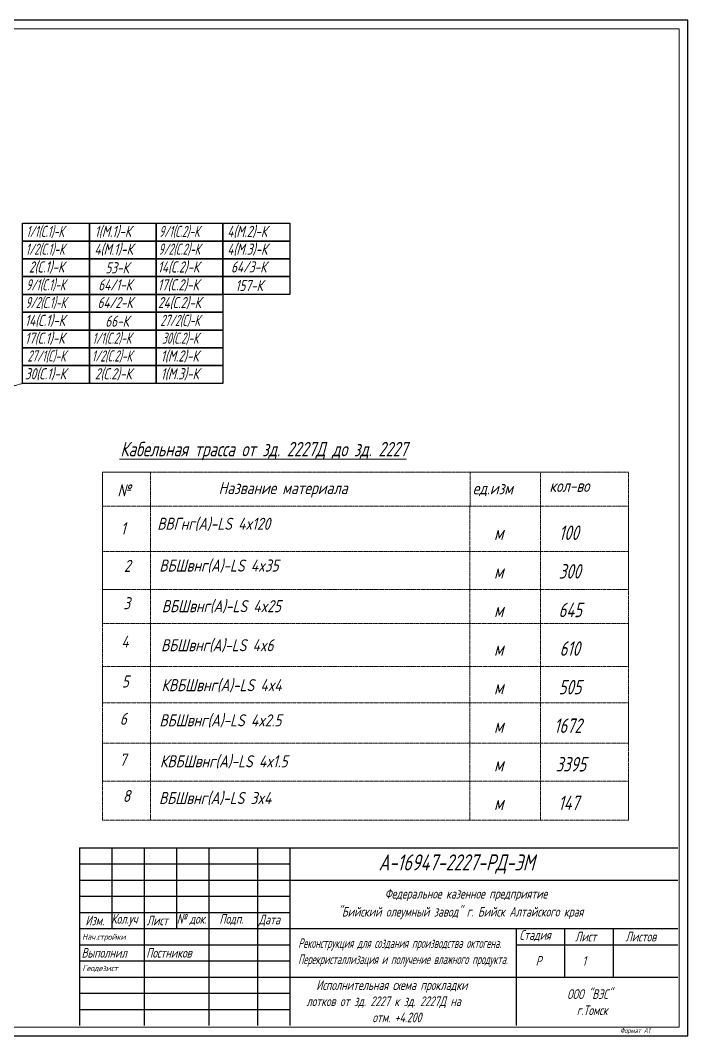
# Model space of a CAD drawing. Header units: millimetres. Extents: x -14296 to 10264, y -13087 to -5602.
# Drawn here: x -6652 to -6262, y -7172 to -6578 of the extents above; entities that cross this region are included whole.
import ezdxf

# ---------------------------------------------------------------- set-up
doc = ezdxf.new("R2010")
doc.units = ezdxf.units.MM
for name, pattern in [('CENTER2', [1.125, 0.75, -0.125, 0.125, -0.125]), ('gost5', [7, 5, -2, 0]), ('K5LT_BASIC', [0]), ('PHANTOM2', [1.25, 0.625, -0.125, 0.125, -0.125, 0.125, -0.125])]:
    doc.linetypes.add(name, pattern=pattern)
for name, color, linetype, lineweight in [('КаБель контрольный (Вновь)', 142, 'gost5', 15), ('Линия выноска', 137, 'Continuous', 25), ('Рамка толстая', 7, 'Continuous', 15), ('Рамка тонкая', 5, 'Continuous', 25), ('Текст', 7, 'Continuous', 20), ('Штампы', 252, 'Continuous', 25), ('ЭлектрооБорудование (Вновь)', 160, 'Continuous', 15)]:
    doc.layers.add(name, color=color, linetype=linetype, lineweight=lineweight)
doc.styles.add('gost shx', font='gost.shx', dxfattribs={"oblique": 15})
doc.styles.add('Simplex', font='simplex.shx', dxfattribs={"width": 0.7, "oblique": 15})

msp = doc.modelspace()

# ---------------------------------------------------------------- linework, layer by layer
at = {"layer": 'КаБель контрольный (Вновь)', "color": 18, "linetype": 'PHANTOM2', "lineweight": 15, "true_color": 0x000000}
for p, q in [((-6575.69982, -6842.44612), (-6575.69982, -7045.86517)), ((-6347.66827, -6842.44612), (-6388.67686, -6842.44612)), ((-6388.67686, -6842.44612), (-6388.67686, -6862.30809)), ((-6347.66827, -6862.30809), (-6347.66827, -6842.44612)), ((-6296.0651, -6862.30809), (-6296.0651, -6842.44612)), ((-6388.86801, -7045.86517), (-6388.86801, -6862.30809)), ((-6347.66827, -7045.86517), (-6347.66827, -6862.30809)), ((-6296.0651, -7023.03862), (-6296.0651, -6956.08078)), ((-6603.60005, -7045.86517), (-6603.60005, -6977.38554)), ((-6296.0651, -7045.86517), (-6388.86801, -7045.86517)), ((-6296.0651, -7045.86517), (-6347.66827, -7045.86517))]:
    msp.add_line(p, q, dxfattribs=at)
at = {"layer": 'Линия выноска', "color": 18, "linetype": 'PHANTOM2', "lineweight": 15, "true_color": 0x000000}
msp.add_line((-6650.40587, -6790.44513), (-6723.4668, -6810.65873), dxfattribs=at)
at = {"layer": 'Рамка толстая', "color": 18, "true_color": 0x000000}
for p, q in [((-6266.55258, -6583.01263), (-7082.55258, -6583.01263)), ((-6266.55258, -7167.01263), (-6266.55258, -6583.01263)), ((-7082.55258, -7167.01263), (-6266.55258, -7167.01263))]:
    msp.add_line(p, q, dxfattribs=at)
at = {"layer": 'Рамка тонкая', "color": 18, "true_color": 0x000000}
for p, q in [((-6261.55258, -6578.01263), (-7102.55258, -6578.01263)), ((-6261.55258, -7172.01263), (-6261.55258, -6578.01263)), ((-6650.40587, -6696.74486), (-6611.36409, -6696.74486)), ((-6650.40587, -6707.156), (-6650.40587, -6696.74486)), ((-6611.36409, -6696.74486), (-6572.32231, -6696.74486)), ((-6611.36409, -6707.156), (-6611.36409, -6696.74486)), ((-6611.36409, -6696.74486), (-6611.36409, -6707.156)), ((-6572.32231, -6696.74486), (-6533.28053, -6696.74486)), ((-6572.32231, -6707.156), (-6572.32231, -6696.74486)), ((-6572.32231, -6696.74486), (-6572.32231, -6707.156)), ((-6533.28053, -6696.74486), (-6494.23875, -6696.74486)), ((-6533.28053, -6707.156), (-6533.28053, -6696.74486)), ((-6533.28053, -6696.74486), (-6533.28053, -6707.156)), ((-6494.23875, -6696.74486), (-6494.23875, -6707.156)), ((-6650.40587, -6707.156), (-6611.36409, -6707.156)), ((-6650.40587, -6717.56714), (-6650.40587, -6707.156)), ((-6611.36409, -6707.156), (-6650.40587, -6707.156)), ((-6611.36409, -6707.156), (-6572.32231, -6707.156)), ((-6611.36409, -6717.56714), (-6611.36409, -6707.156)), ((-6572.32231, -6707.156), (-6611.36409, -6707.156)), ((-6611.36409, -6707.156), (-6611.36409, -6717.56714)), ((-6572.32231, -6707.156), (-6533.28053, -6707.156)), ((-6572.32231, -6717.56714), (-6572.32231, -6707.156)), ((-6533.28053, -6707.156), (-6572.32231, -6707.156)), ((-6572.32231, -6707.156), (-6572.32231, -6717.56714)), ((-6533.28053, -6707.156), (-6494.23875, -6707.156)), ((-6533.28053, -6717.56714), (-6533.28053, -6707.156)), ((-6494.23875, -6707.156), (-6533.28053, -6707.156)), ((-6533.28053, -6707.156), (-6533.28053, -6717.56714)), ((-6494.23875, -6707.156), (-6494.23875, -6717.56714)), ((-6650.40587, -6717.56714), (-6611.36409, -6717.56714)), ((-6650.40587, -6727.97829), (-6650.40587, -6717.56714)), ((-6611.36409, -6717.56714), (-6650.40587, -6717.56714)), ((-6611.36409, -6717.56714), (-6572.32231, -6717.56714)), ((-6611.36409, -6727.97829), (-6611.36409, -6717.56714)), ((-6572.32231, -6717.56714), (-6611.36409, -6717.56714)), ((-6611.36409, -6717.56714), (-6611.36409, -6727.97829)), ((-6572.32231, -6717.56714), (-6533.28053, -6717.56714)), ((-6572.32231, -6727.97829), (-6572.32231, -6717.56714)), ((-6533.28053, -6717.56714), (-6572.32231, -6717.56714)), ((-6572.32231, -6717.56714), (-6572.32231, -6727.97829)), ((-6533.28053, -6717.56714), (-6494.23875, -6717.56714)), ((-6533.28053, -6727.97829), (-6533.28053, -6717.56714)), ((-6494.23875, -6717.56714), (-6533.28053, -6717.56714)), ((-6533.28053, -6717.56714), (-6533.28053, -6727.97829)), ((-6494.23875, -6717.56714), (-6494.23875, -6727.97829)), ((-6650.40587, -6727.97829), (-6611.36409, -6727.97829)), ((-6650.40587, -6738.38943), (-6650.40587, -6727.97829)), ((-6611.36409, -6727.97829), (-6650.40587, -6727.97829)), ((-6611.36409, -6727.97829), (-6572.32231, -6727.97829)), ((-6611.36409, -6738.38943), (-6611.36409, -6727.97829)), ((-6572.32231, -6727.97829), (-6611.36409, -6727.97829)), ((-6611.36409, -6727.97829), (-6611.36409, -6738.38943)), ((-6572.32231, -6727.97829), (-6533.28053, -6727.97829)), ((-6572.32231, -6738.38943), (-6572.32231, -6727.97829)), ((-6533.28053, -6727.97829), (-6572.32231, -6727.97829)), ((-6572.32231, -6727.97829), (-6572.32231, -6738.38943)), ((-6533.28053, -6727.97829), (-6494.23875, -6727.97829)), ((-6533.28053, -6738.38943), (-6533.28053, -6727.97829)), ((-6494.23875, -6727.97829), (-6533.28053, -6727.97829)), ((-6533.28053, -6727.97829), (-6533.28053, -6738.38943)), ((-6494.23875, -6727.97829), (-6494.23875, -6738.38943)), ((-6650.40587, -6738.38943), (-6611.36409, -6738.38943)), ((-6650.40587, -6748.80057), (-6650.40587, -6738.38943)), ((-6611.36409, -6738.38943), (-6650.40587, -6738.38943)), ((-6611.36409, -6738.38943), (-6572.32231, -6738.38943)), ((-6611.36409, -6748.80057), (-6611.36409, -6738.38943)), ((-6572.32231, -6738.38943), (-6611.36409, -6738.38943)), ((-6611.36409, -6738.38943), (-6611.36409, -6748.80057)), ((-6572.32231, -6738.38943), (-6533.28053, -6738.38943)), ((-6572.32231, -6748.80057), (-6572.32231, -6738.38943)), ((-6533.28053, -6738.38943), (-6572.32231, -6738.38943)), ((-6572.32231, -6738.38943), (-6572.32231, -6748.80057)), ((-6494.23875, -6738.38943), (-6533.28053, -6738.38943)), ((-6533.28053, -6738.38943), (-6533.28053, -6748.80057)), ((-6650.40587, -6748.80057), (-6611.36409, -6748.80057)), ((-6650.40587, -6759.21171), (-6650.40587, -6748.80057)), ((-6611.36409, -6748.80057), (-6650.40587, -6748.80057)), ((-6611.36409, -6748.80057), (-6572.32231, -6748.80057)), ((-6611.36409, -6759.21171), (-6611.36409, -6748.80057)), ((-6572.32231, -6748.80057), (-6611.36409, -6748.80057)), ((-6611.36409, -6748.80057), (-6611.36409, -6759.21171)), ((-6572.32231, -6748.80057), (-6533.28053, -6748.80057)), ((-6572.32231, -6759.21171), (-6572.32231, -6748.80057)), ((-6533.28053, -6748.80057), (-6572.32231, -6748.80057)), ((-6572.32231, -6748.80057), (-6572.32231, -6759.21171)), ((-6533.28053, -6748.80057), (-6533.28053, -6759.21171)), ((-6650.40587, -6759.21171), (-6611.36409, -6759.21171)), ((-6650.40587, -6769.62285), (-6650.40587, -6759.21171)), ((-6611.36409, -6759.21171), (-6650.40587, -6759.21171)), ((-6611.36409, -6759.21171), (-6572.32231, -6759.21171)), ((-6611.36409, -6769.62285), (-6611.36409, -6759.21171)), ((-6572.32231, -6759.21171), (-6611.36409, -6759.21171)), ((-6611.36409, -6759.21171), (-6611.36409, -6769.62285)), ((-6572.32231, -6759.21171), (-6533.28053, -6759.21171)), ((-6572.32231, -6769.62285), (-6572.32231, -6759.21171)), ((-6533.28053, -6759.21171), (-6572.32231, -6759.21171)), ((-6572.32231, -6759.21171), (-6572.32231, -6769.62285)), ((-6533.28053, -6759.21171), (-6533.28053, -6769.62285)), ((-6650.40587, -6769.62285), (-6611.36409, -6769.62285)), ((-6650.40587, -6780.03399), (-6650.40587, -6769.62285)), ((-6611.36409, -6769.62285), (-6650.40587, -6769.62285)), ((-6611.36409, -6769.62285), (-6572.32231, -6769.62285)), ((-6611.36409, -6780.03399), (-6611.36409, -6769.62285)), ((-6572.32231, -6769.62285), (-6611.36409, -6769.62285)), ((-6611.36409, -6769.62285), (-6611.36409, -6780.03399)), ((-6572.32231, -6769.62285), (-6533.28053, -6769.62285)), ((-6572.32231, -6780.03399), (-6572.32231, -6769.62285)), ((-6533.28053, -6769.62285), (-6572.32231, -6769.62285)), ((-6572.32231, -6769.62285), (-6572.32231, -6780.03399)), ((-6533.28053, -6769.62285), (-6533.28053, -6780.03399)), ((-6650.40587, -6780.03399), (-6611.36409, -6780.03399)), ((-6650.40587, -6790.44513), (-6650.40587, -6780.03399)), ((-6611.36409, -6780.03399), (-6650.40587, -6780.03399)), ((-6611.36409, -6780.03399), (-6572.32231, -6780.03399)), ((-6611.36409, -6790.44513), (-6611.36409, -6780.03399)), ((-6572.32231, -6780.03399), (-6611.36409, -6780.03399)), ((-6611.36409, -6780.03399), (-6611.36409, -6790.44513)), ((-6572.32231, -6780.03399), (-6533.28053, -6780.03399)), ((-6572.32231, -6790.44513), (-6572.32231, -6780.03399)), ((-6533.28053, -6780.03399), (-6572.32231, -6780.03399)), ((-6572.32231, -6780.03399), (-6572.32231, -6790.44513)), ((-6533.28053, -6780.03399), (-6533.28053, -6790.44513)), ((-6611.36409, -6790.44513), (-6650.40587, -6790.44513)), ((-6572.32231, -6790.44513), (-6611.36409, -6790.44513)), ((-6533.28053, -6790.44513), (-6572.32231, -6790.44513)), ((-7102.55258, -7172.01263), (-6261.55258, -7172.01263))]:
    msp.add_line(p, q, dxfattribs=at)
at = {"layer": 'Штампы', "color": 18, "linetype": 'PHANTOM2', "lineweight": 15, "true_color": 0x000000}
for p, q in [((-6296.0651, -6842.44612), (-6603.60005, -6842.44612)), ((-6575.69982, -6842.44612), (-6296.0651, -6842.44612)), ((-6603.60005, -6862.30809), (-6296.0651, -6862.30809)), ((-6296.0651, -6862.30809), (-6296.0651, -6888.83033)), ((-6296.0651, -6888.83033), (-6603.60005, -6888.83033)), ((-6603.60005, -6888.83033), (-6603.60005, -6910.9702)), ((-6603.60005, -6910.9702), (-6296.0651, -6910.9702)), ((-6296.0651, -6910.9702), (-6296.0651, -6930.93386)), ((-6296.0651, -6930.93386), (-6603.60005, -6930.93386)), ((-6603.60005, -6930.93386), (-6603.60005, -6956.08078)), ((-6603.60005, -6956.08078), (-6296.0651, -6956.08078)), ((-6603.60005, -6977.38554), (-6296.0651, -6977.38554)), ((-6296.0651, -6977.38554), (-6296.0651, -7000.97298)), ((-6296.0651, -7000.97298), (-6603.60005, -7000.97298)), ((-6603.60005, -7000.97298), (-6603.60005, -7023.03862)), ((-6603.60005, -7023.03862), (-6296.0651, -7023.03862)), ((-6296.0651, -7023.03862), (-6296.0651, -7045.86517)), ((-6296.0651, -7045.86517), (-6603.60005, -7045.86517))]:
    msp.add_line(p, q, dxfattribs=at)
at = {"layer": 'Штампы', "color": 18, "lineweight": 30, "true_color": 0x000000}
for p, q in [((-6617.0726, -7062.09187), (-6267.40062, -7062.09187)), ((-6617.0726, -7062.09187), (-6617.0726, -7166.0484)), ((-6598.17141, -7062.09187), (-6598.17141, -7109.34484)), ((-6579.27022, -7062.09187), (-6579.27022, -7166.0484)), ((-6560.36904, -7062.09187), (-6560.36904, -7109.34484)), ((-6541.46785, -7062.09187), (-6541.46785, -7166.0484)), ((-6513.11607, -7062.09187), (-6513.11607, -7166.0484)), ((-6494.21488, -7062.09187), (-6494.21488, -7166.0484)), ((-6494.21488, -7080.99306), (-6267.40062, -7080.99306)), ((-6617.0726, -7099.89425), (-6494.21488, -7099.89425)), ((-6617.0726, -7109.34484), (-6267.40062, -7109.34484)), ((-6361.90656, -7109.34484), (-6361.90656, -7166.0484)), ((-6333.55478, -7109.34484), (-6333.55478, -7137.69662)), ((-6305.203, -7109.34484), (-6305.203, -7137.69662)), ((-6361.90656, -7118.79543), (-6267.40062, -7118.79543)), ((-6494.21488, -7137.69662), (-6267.40062, -7137.69662))]:
    msp.add_line(p, q, dxfattribs=at)
at = {"layer": 'Штампы', "color": 18, "true_color": 0x000000}
for p, q in [((-6617.0726, -7071.54247), (-6494.21488, -7071.54247)), ((-6617.0726, -7080.99306), (-6494.21488, -7080.99306)), ((-6617.0726, -7090.44365), (-6494.21488, -7090.44365)), ((-6617.0726, -7118.79543), (-6494.21488, -7118.79543)), ((-6617.0726, -7128.24603), (-6494.21488, -7128.24603)), ((-6617.0726, -7137.69662), (-6494.21488, -7137.69662)), ((-6617.0726, -7147.14722), (-6494.21488, -7147.14722)), ((-6617.0726, -7156.59781), (-6494.21488, -7156.59781))]:
    msp.add_line(p, q, dxfattribs=at)
at = {"layer": 'ЭлектрооБорудование (Вновь)', "color": 18, "linetype": 'K5LT_BASIC', "lineweight": 15, "true_color": 0x000000}
for p, q in [((-6575.69982, -6842.44612), (-6603.60005, -6842.44612)), ((-6603.60005, -6842.44612), (-6603.60005, -6862.30809)), ((-6603.60005, -6842.44612), (-6603.60005, -6884.14603)), ((-6603.60005, -6842.44612), (-6603.60005, -6930.93386)), ((-6336.87998, -6842.44612), (-6377.15643, -6842.44612)), ((-6296.0651, -6862.30809), (-6296.0651, -6888.83033)), ((-6296.0651, -6884.14603), (-6296.0651, -6910.9702)), ((-6594.96381, -6910.9702), (-6603.60005, -6910.9702)), ((-6296.0651, -6930.93386), (-6296.0651, -6956.08078)), ((-6603.60005, -6956.08078), (-6603.60005, -6977.38554)), ((-6296.0651, -6977.38554), (-6296.0651, -7000.97298)), ((-6603.60005, -7000.97298), (-6603.60005, -7023.03862)), ((-6296.0651, -7023.03862), (-6296.0651, -7045.86517))]:
    msp.add_line(p, q, dxfattribs=at)

# ---------------------------------------------------------------- texts
at = {"layer": 'Линия выноска', "color": 18, "linetype": 'PHANTOM2', "lineweight": 15, "true_color": 0x000000, "style": 'gost shx', "oblique": 15}
for s, height, p in [('ВВГнг(А)-LS 4x120', 7.0537095, (-6571.69689, -6876.07218)), ('ВБШвнг(А)-LS 4x35', 7.0537095, (-6570.47892, -6900.51234)), ('ВБШвнг(А)-LS 4x25', 7.0537095, (-6569.00378, -6924.25866)), ('ВБШвнг(А)-LS 4x6', 7.0537095, (-6569.46652, -6947.10526)), ('КВБШвнг(А)-LS 4x4', 7.0537095, (-6569.21591, -6970.47589)), ('ВБШвнг(А)-LS 4x2.5', 7.0537095, (-6570.41532, -6991.04457)), ('КВБШвнг(А)-LS 4x1.5', 7.0537095, (-6570.09718, -7015.02709)), ('ВБШвнг(А)-LS 3x4', 7.0537095, (-6570.63913, -7036.49826)), ('Нач.стройки', 3.4490219, (-6615.57033, -7115.92585)), ('Геодезист', 3.449022, (-6615.47243, -7134.24583))]:
    msp.add_text(s, height=height, dxfattribs=at).set_placement(p)
at = {"layer": 'Текст', "color": 18, "linetype": 'PHANTOM2', "lineweight": 15, "true_color": 0x000000, "style": 'Simplex', "oblique": 15}
for s, height, width, p in [('1/1(С.1)-К', 6.506963, 0.6, (-6648.21007, -6704.73913)), ('1(М.1)-К', 6.506963, 0.7, (-6608.22323, -6704.73913)), ('9/1(С.2)-К', 6.506963, 0.6, (-6570.62287, -6704.73913)), ('4(М.2)-К', 6.506963, 0.7, (-6530.75561, -6704.73913)), ('1/2(С.1)-К', 6.506963, 0.6, (-6648.58189, -6715.15027)), ('4(М.1)-К', 6.506963, 0.7, (-6608.40537, -6715.15027)), ('9/2(С.2)-К', 6.506963, 0.6, (-6570.9947, -6715.15027)), ('4(М.3)-К', 6.506963, 0.7, (-6530.75561, -6715.15027)), ('2(С.1)-К', 6.506963, 0.7, (-6646.72276, -6725.56141)), ('53-К', 6.506963, 0.7, (-6601.99077, -6726.0262)), ('14(С.2)-К', 6.506963, 0.7, (-6571.35044, -6725.56141)), ('64/3-К', 6.506963, 0.7, (-6528.52902, -6725.56141)), ('9/1(С.1)-К', 6.506963, 0.6, (-6648.33461, -6735.97256)), ('64/1-К', 6.506963, 0.7, (-6606.17878, -6735.97256)), ('17(С.2)-К', 6.506963, 0.7, (-6571.35044, -6735.97256)), ('157-К', 6.506963, 0.7, (-6526.01859, -6736.43734)), ('9/2(С.1)-К', 6.506963, 0.6, (-6648.70643, -6746.3837)), ('64/2-К', 6.506963, 0.7, (-6606.61258, -6746.3837)), ('24(С.2)-К', 6.506963, 0.7, (-6571.24199, -6746.3837)), ('14(С.1)-К', 6.506963, 0.7, (-6649.0002, -6756.79484)), ('66-К', 6.506963, 0.7, (-6602.0577, -6757.25962)), ('27/2(С)-К', 6.506963, 0.6, (-6569.84764, -6756.79484)), ('17(С.1)-К', 6.506963, 0.7, (-6649.0002, -6767.20598)), ('1/1(С.2)-К', 6.506963, 0.6, (-6609.54011, -6767.20598)), ('30(С.2)-К', 6.506963, 0.6, (-6568.89821, -6767.20598)), ('27/1(С)-К', 6.506963, 0.6, (-6647.55937, -6777.61712)), ('1/2(С.2)-К', 6.506963, 0.6, (-6609.91194, -6777.61712)), ('1(М.2)-К', 6.506963, 0.7, (-6569.61525, -6777.61712)), ('30(С.1)-К', 6.506963, 0.7, (-6649.0578, -6788.02826)), ('2(С.2)-К', 6.506963, 0.7, (-6608.11478, -6788.02826)), ('1(М.3)-К', 6.506963, 0.7, (-6569.61525, -6788.02826)), ('%%UКабельная трасса от зд. 2227Д до зд. 2227', 8.4644514, 0.7, (-6593.22343, -6833.0899)), ('м', 8.46445, 0.7, (-6374.77034, -6882.03275)), ('100', 8.464451, 0.7, (-6336.82204, -6882.03275)), ('300', 8.464451, 0.7, (-6336.89697, -6904.60462)), ('м', 8.46445, 0.7, (-6374.77034, -6904.60462)), ('645', 8.464451, 0.7, (-6337.05898, -6927.17649)), ('м', 8.46445, 0.7, (-6374.77034, -6927.17649)), ('м', 8.46445, 0.7, (-6374.77034, -6949.74836)), ('610', 8.464451, 0.7, (-6336.41975, -6949.74836)), ('м', 8.46445, 0.7, (-6374.77034, -6972.32023)), ('505', 8.464451, 0.7, (-6336.9719, -6972.32023)), ('м', 8.46445, 0.7, (-6374.77034, -6994.8921)), ('1672', 8.464451, 0.7, (-6339.64353, -6994.8921)), ('3395', 8.464451, 0.7, (-6338.71803, -7017.46397)), ('м', 8.46445, 0.7, (-6374.77034, -7017.46397)), ('147', 8.464451, 0.7, (-6337.17912, -7040.03584)), ('м', 8.46445, 0.7, (-6374.77034, -7040.03584)), ('А-16947-2227-РД-ЭМ', 9.450594, 0.7, (-6442.24267, -7075.36771)), ('Федеральное казенное предприятие', 5.6703564, 0.7, (-6438.67118, -7091.79374)), ('"Бийский олеумный завод" г. Бийск Алтайского края', 5.6703564, 0.7, (-6466.11183, -7102.3244)), ('Изм.', 5.670356, 0.7, (-6613.70656, -7107.45472)), ('Кол.уч', 5.670356, 0.7, (-6598.58336, -7106.50966)), ('Лист', 5.670356, 0.7, (-6577.85264, -7107.45472)), ('№', 5.67036, 0.7, (-6560.28972, -7106.50966)), ('док.', 5.670356, 0.7, (-6552.8219, -7106.50966)), ('Подп.', 5.670356, 0.7, (-6535.36114, -7106.50966)), ('Дата', 5.670356, 0.7, (-6512.34375, -7106.91469)), ('Реконструкция для создания производства октогена.', 5.6703564, 0.5, (-6489.25349, -7120.68555)), ('Стадия', 5.670356, 0.7, (-6359.94773, -7115.96026)), ('Лист', 5.670356, 0.7, (-6327.4119, -7116.90532)), ('Листов', 5.670356, 0.7, (-6297.94595, -7116.90532)), ('Выполнил', 5.670356, 0.7, (-6615.93853, -7126.35591)), ('Постников', 5.670356, 0.7, (-6578.13615, -7126.35591)), ('Перекристаллизация и получение влажного продукта.', 5.6703564, 0.5, (-6489.321, -7130.13615)), ('Р', 5.67036, 0.7, (-6350.42478, -7131.08121)), ('Исполнительная схема прокладки', 5.6703564, 0.7, (-6478.74983, -7145.2571)), ('ООО "ВЭС"', 5.670356, 0.7, (-6332.05221, -7150.52243)), ('лотков от зд. 2227 к зд. 2227Д на', 5.6703564, 0.7, (-6484.51469, -7154.70769)), ('г.Томск', 5.670356, 0.7, (-6326.42028, -7159.97302)), ('отм. +4.200', 5.6703564, 0.7, (-6445.8898, -7164.15829)), ('Формат А1', 3, 0.7, (-6301.02676, -7170.51263))]:
    msp.add_text(s, height=height, dxfattribs=dict(at, width=width)).set_placement(p)
at = {"layer": 'Текст', "color": 18, "linetype": 'CENTER2', "lineweight": 15, "true_color": 0x000000, "style": 'Simplex', "oblique": 15, "width": 0.7}
msp.add_text('1', height=5.67036, dxfattribs=at).set_placement((-6323.06826, -7131.08121))
at = {"layer": 'ЭлектрооБорудование (Вновь)', "color": 18, "linetype": 'PHANTOM2', "lineweight": 15, "true_color": 0x000000, "style": 'gost shx', "oblique": 15}
for s, height, p in [('Название материала', 7.0537095, (-6535.80107, -6855.176)), ('№', 7.05371, (-6594.96338, -6856.50487)), ('ед.изм', 7.05371, (-6387.16285, -6855.32639)), ('кол-во', 7.05371, (-6342.35605, -6853.89818)), ('1', 7.05371, (-6592.99319, -6878.73528)), ('2', 7.05371, (-6591.16367, -6900.70541)), ('3', 7.05371, (-6591.52368, -6922.54803)), ('4', 7.05371, (-6592.69208, -6944.98912)), ('5', 7.05371, (-6592.42208, -6968.32786)), ('6', 7.05371, (-6593.5663, -6990.17053)), ('7', 7.05371, (-6593.75339, -7014.03673)), ('8', 7.05371, (-6591.80454, -7035.29108))]:
    msp.add_text(s, height=height, dxfattribs=at).set_placement(p)

doc.saveas('drawing.dxf')
